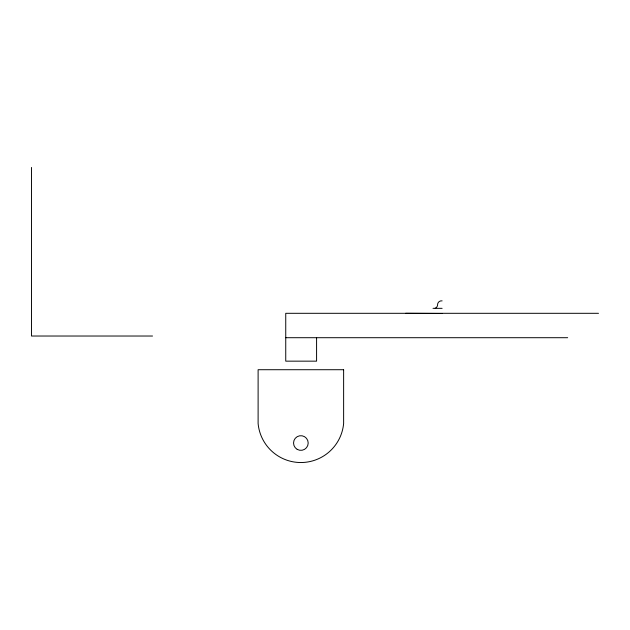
<?xml version="1.0" encoding="UTF-8"?>
<svg xmlns="http://www.w3.org/2000/svg" width="630" height="630" viewBox="0 0 630 630"><rect width="100%" height="100%" fill="white"/><g stroke="black" fill="none" stroke-linecap="round" stroke-linejoin="round"><path stroke-width="0.94" d="M442.118 308.33L433.015 308.33M598.5 313.307L285.744 313.307L285.744 361.155L316.583 361.155L316.583 337.704M442.118 313.488L405.688 313.307M152.531 336.026L31.5 336.026L31.5 167.43M285.744 337.704L567.662 337.704M442.118 300.872A3.93 3.93 0 0 0 437.566 304.755L437.527 305.306A3.685 3.685 0 0 1 435.196 308.188M343.626 369.716L258.111 369.716L258.111 423.486A42.934 42.934 0 0 0 343.626 423.486L343.626 369.716M297.202 449.371A7.332 7.332 0 0 0 308.196 443.024A7.332 7.332 0 0 0 297.202 436.677A7.332 7.332 0 0 0 297.202 449.371"/></g></svg>
